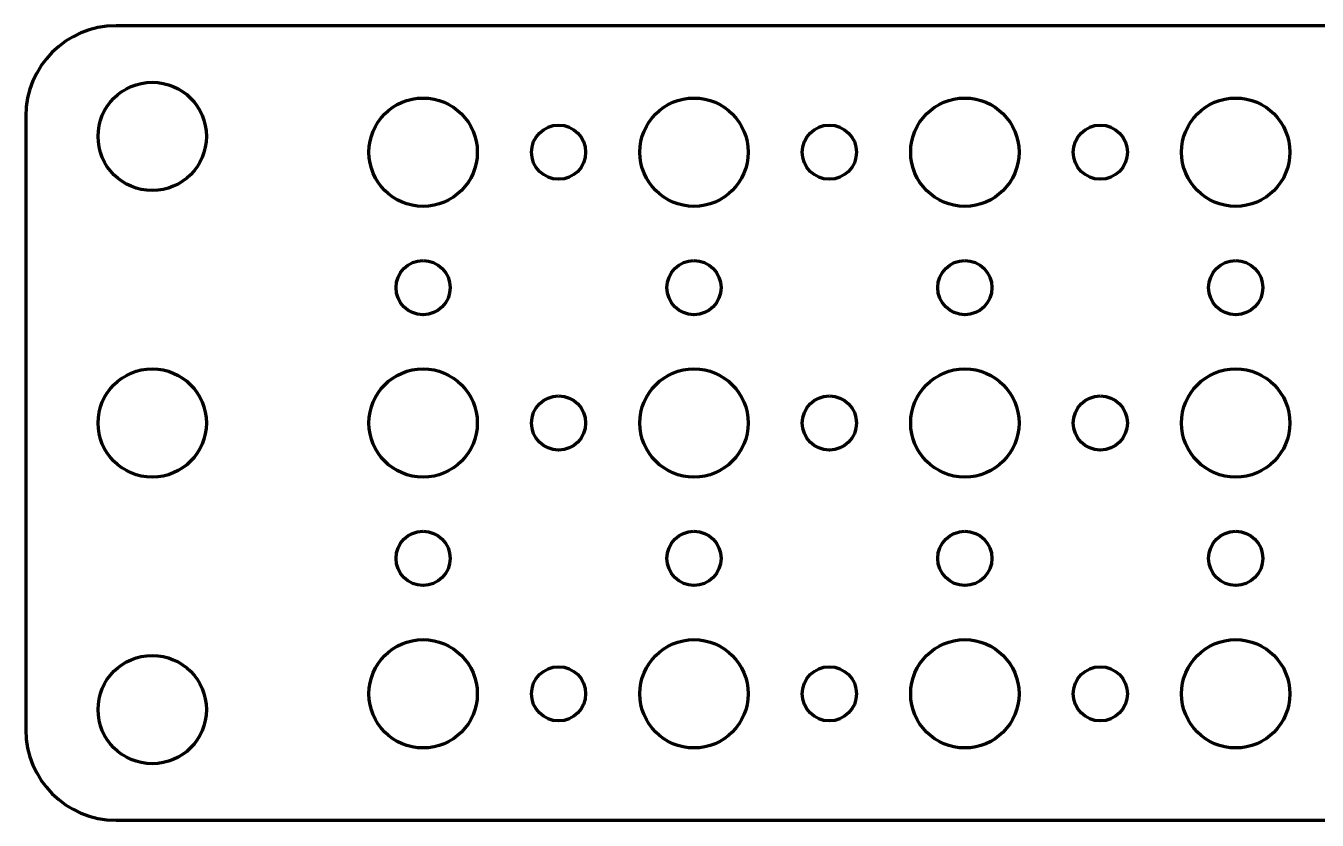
# Model space of a CAD drawing. Header units: centimetres. Extents: x -7.5 to 7.5, y -2.2 to 2.2.
# Drawn here: x -7.45 to -0.3, y -2.2 to 2.2 of the extents above; entities that cross this region are included whole.
import ezdxf

# ---------------------------------------------------------------- set-up
doc = ezdxf.new("R2010")
doc.units = ezdxf.units.CM
doc.header["$MEASUREMENT"] = 0
doc.layers.add('Layer 1', color=7, linetype='Continuous')

msp = doc.modelspace()

# ---------------------------------------------------------------- linework, layer by layer
at = {"layer": 'Layer 1', "lineweight": 106}
for centre, major_axis in [((-6.74998, 1.5875), (0, 0.3)), ((-5.24999, 1.49999), (0, 0.30001)), ((-3.74999, 1.49999), (0, 0.30001)), ((-2.24999, 1.49999), (0, 0.30001)), ((-0.74999, 1.49999), (0, 0.30001)), ((-4.5, 1.5), (0, 0.15)), ((-3, 1.5), (0, 0.15)), ((-1.5, 1.5), (0, 0.15)), ((-5.25, 0.75), (0, 0.15)), ((-3.75, 0.75), (0, 0.15)), ((-2.25, 0.75), (0, 0.15)), ((-0.75, 0.75), (0, 0.15)), ((-6.74999, -0.00001), (0, 0.30001)), ((-5.24999, -0.00001), (0, 0.30001)), ((-3.74999, -0.00001), (0, 0.30001)), ((-2.24999, -0.00001), (0, 0.30001)), ((-0.74999, -0.00001), (0, 0.30001)), ((-4.5, 0), (0, 0.15)), ((-3, 0), (0, 0.15)), ((-1.5, 0), (0, 0.15)), ((-5.25, -0.75), (0, 0.15)), ((-3.75, -0.75), (0, 0.15)), ((-2.25, -0.75), (0, 0.15)), ((-0.75, -0.75), (0, 0.15)), ((-5.24999, -1.50001), (0, 0.30001)), ((-3.74999, -1.50001), (0, 0.30001)), ((-2.24999, -1.50001), (0, 0.30001)), ((-0.74999, -1.50001), (0, 0.30001)), ((-6.74998, -1.5875), (0, 0.3)), ((-4.5, -1.5), (0, 0.15)), ((-3, -1.5), (0, 0.15)), ((-1.5, -1.5), (0, 0.15))]:
    msp.add_ellipse(centre, major_axis=major_axis, ratio=1, dxfattribs=at)
msp.add_open_spline([(-7.45, -1.7), (-7.45, -1.7), (-7.45, 1.7), (-7.45, 1.7), (-7.45, 1.7), (-7.45, 1.97614), (-7.22614, 2.2), (-6.95, 2.2), (-6.95, 2.2), (-6.95, 2.2), (6.95, 2.2), (6.95, 2.2), (6.95, 2.2), (7.22614, 2.2), (7.45, 1.97614), (7.45, 1.7), (7.45, 1.7), (7.45, 1.7), (7.45, -1.7), (7.45, -1.7), (7.45, -1.7), (7.45, -1.97614), (7.22614, -2.2), (6.95, -2.2), (6.95, -2.2), (6.95, -2.2), (-6.95, -2.2), (-6.95, -2.2), (-6.95, -2.2), (-7.22614, -2.2), (-7.45, -1.97614), (-7.45, -1.7)], degree=3, knots=[0, 0, 0, 0, 0.1111111, 0.1111111, 0.1111111, 0.1111111, 0.2222222, 0.2222222, 0.2222222, 0.2222222, 0.3333333, 0.3333333, 0.3333333, 0.3333333, 0.4444444, 0.4444444, 0.4444444, 0.4444444, 0.5555556, 0.5555556, 0.5555556, 0.5555556, 0.6666667, 0.6666667, 0.6666667, 0.6666667, 0.7777778, 0.7777778, 0.7777778, 0.7777778, 1, 1, 1, 1], dxfattribs=at)

doc.saveas('drawing.dxf')
